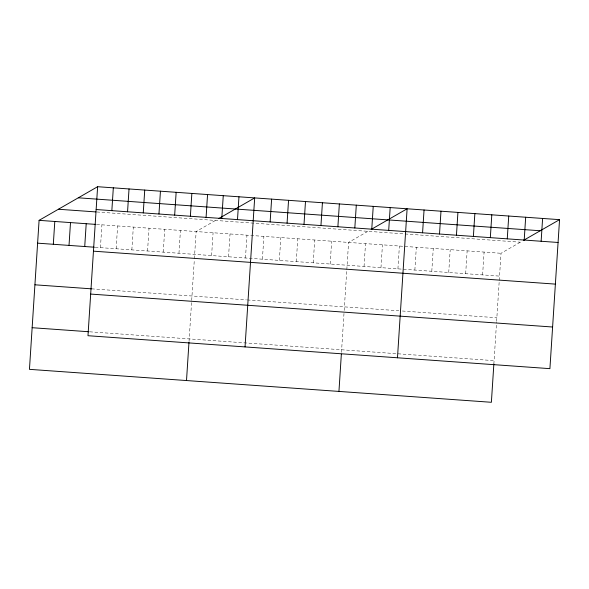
<?xml version="1.0" encoding="UTF-8"?>
<svg xmlns="http://www.w3.org/2000/svg" width="589" height="589" viewBox="0 0 589 589"><rect width="100%" height="100%" fill="white"/><g stroke="black" fill="none" stroke-linecap="round" stroke-linejoin="round"><path stroke-width="0.44" stroke-dasharray="2.94 2.21" d="M100.432 247.645L101.912 224.829M116.136 248.764L117.616 225.948M131.848 249.883L133.32 227.067M147.552 251.002L149.024 228.186M163.256 252.121L164.729 229.305M178.96 253.241L180.44 230.424M189.032 341.51L194.333 259.565M194.385 258.704L196.144 231.543L217.113 219.491M211.606 255.574L213.078 232.751M228.539 256.782L230.019 233.966M245.48 257.989L246.953 235.173M262.414 259.197L263.894 236.38M279.355 260.404L280.828 237.588M296.289 261.612L297.769 238.795M313.23 262.819L314.703 240.003M330.171 264.027L331.644 241.21M341.473 352.377L344.123 311.345M344.182 310.447L346.766 270.439M346.825 269.571L348.578 242.418L369.553 230.365M364.046 266.442L365.519 243.625M380.98 267.649L382.452 244.833M397.921 268.856L399.394 246.04M414.855 270.064L416.335 247.247M431.796 271.271L433.268 248.455M448.73 272.479L450.21 249.662M465.671 273.686L467.143 250.87M482.605 274.894L484.084 252.077M493.854 364.12L496.564 322.212M496.623 321.322L499.207 281.306M499.266 280.445L501.018 253.285L521.994 241.232M96.795 211.981L520.337 242.189M96.67 224.453L501.018 253.285M95.197 247.27L499.546 276.108M91.634 288.846L246.357 299.882M247.247 299.948L398.79 310.749M402.353 311.007L496.851 317.743M89.727 331.813L494.075 360.645"/><path stroke-width="0.88" d="M97.619 186.713L87.982 335.715L549.912 368.655L559.55 219.653L97.619 186.713L39.088 220.345L29.45 369.347L491.381 402.287L493.854 364.12M53.319 244.28L54.792 221.464M69.023 245.407L70.496 222.583M84.728 246.526L86.2 223.71M111.844 210.648L113.324 187.832M127.555 211.768L129.028 188.951M143.26 212.887L144.732 190.07M158.964 214.006L160.436 191.189M174.668 215.132L176.148 192.308M190.372 216.251L191.852 193.435M186.507 380.546L188.973 342.378M206.084 217.37L207.556 194.554M221.788 218.49L223.26 195.673M237.492 219.609L238.965 196.792M245.039 346.914L254.676 197.911L218.777 218.541M270.137 221.935L271.61 199.119M287.071 223.143L288.551 200.326M304.012 224.35L305.485 201.534M320.946 225.558L322.426 202.741M337.887 226.765L339.36 203.949M338.947 391.42L341.355 354.114M354.821 227.98L356.301 205.156M371.762 229.187L373.235 206.364M388.696 230.395L390.176 207.578M397.479 357.781L407.109 208.786L371.21 229.408M422.571 232.81L424.051 209.993M439.512 234.017L440.984 211.201M456.446 235.225L457.925 212.408M473.387 236.432L474.859 213.616M490.328 237.639L491.8 214.823M507.262 238.847L508.734 216.03M524.203 240.054L525.675 217.238M541.136 241.262L542.609 218.445M523.65 240.283L559.55 219.653M78.3 197.808L540.238 230.755M96.14 209.529L558.077 242.469M58.399 209.25L95.919 211.922M39.088 220.345L95.801 224.394M37.608 243.161L94.328 247.211M93.445 251.172L555.383 284.112M34.92 284.804L91.634 288.846M90.677 294.073L552.607 327.013M32.145 327.705L88.858 331.747"/></g></svg>
